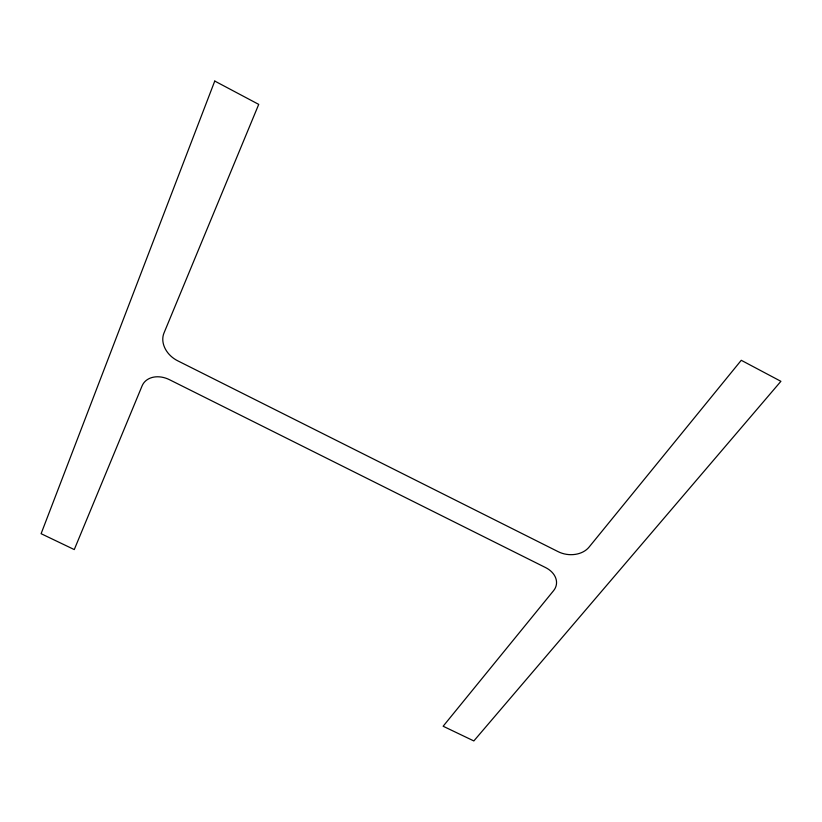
<?xml version="1.0" encoding="UTF-8"?>
<svg xmlns="http://www.w3.org/2000/svg" width="822" height="822" viewBox="0 0 822 822"><rect width="100%" height="100%" fill="white"/><g stroke="black" fill="none" stroke-linecap="round" stroke-linejoin="round"><path stroke-width="1.23" d="M214.758 81.059L41.1 533.694L74.268 549.579L142.093 385.878A22.749 17.498 31 0 1 169.486 379.702L545.592 567.581A21.855 16.337 8.9 0 1 553.596 590.648L443.14 726.237L473.842 740.941L780.9 381.316L741.259 360.293L589.035 547.144A22.708 17.437 6.7 0 1 558.2 551.696L177.655 360.776A23.602 18.772 32.7 0 1 163.979 333.044L258.725 104.384L214.758 81.059"/></g></svg>
